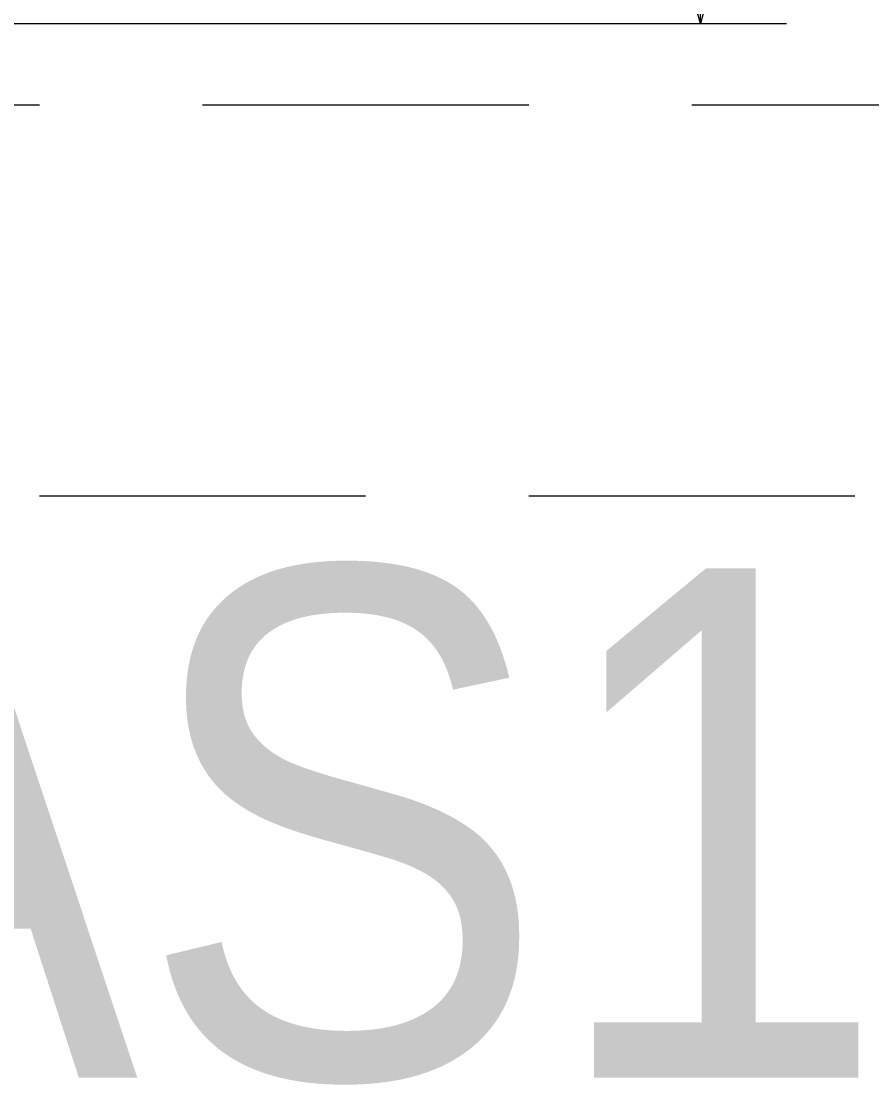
# Model space of a CAD drawing. Header units: inches. Extents: x 702888 to 852715, y 9845 to 271320.
# Drawn here: x 799840 to 800492, y 87253 to 88069 of the extents above; entities that cross this region are included whole.
import ezdxf

# ---------------------------------------------------------------- set-up
doc = ezdxf.new("R2010")
doc.units = ezdxf.units.IN
doc.header["$MEASUREMENT"] = 0
doc.header["$PDMODE"] = 34
doc.linetypes.add('DASHED2', pattern=[0.375, 0.25, -0.125])
doc.layers.get('0').update_dxf_attribs({"lineweight": 5})
doc.layers.get('Defpoints').update_dxf_attribs({"lineweight": 5})
doc.dimstyles.new('D1', dxfattribs={"dimscale": 66, "dimtxt": 2.5, "dimasz": 2.5, "dimexe": 1, "dimexo": 1, "dimgap": 1.25, "dimtad": 1, "dimdec": 0, "dimdsep": 46, "dimtxsty": 'Standard', "dimblk": 'OPEN30', "dimcen": 2.5, "dimclrd": 150, "dimclre": 150, "dimclrt": 140, "dimadec": 0, "dimazin": 0, "dimtfac": 1, "dimtdec": 0, "dimtmove": 0, "dimatfit": 3, "dimfxl": 1, "dimtfill": 1, "dimlwd": 13, "dimlwe": 13, "dimarcsym": 0})

# ---------------------------------------------------------------- blocks, each defined once
blk = doc.blocks.new('_Open30')
at = {"color": 0, "linetype": 'ByBlock', "lineweight": -2}
for p, q in [((-1, 0.2679), (0, 0)), ((0, 0), (-1, -0.2679)), ((0, 0), (-1, 0))]:
    blk.add_line(p, q, dxfattribs=at)
blk = doc.blocks.new('*D566')
at = {"color": 150, "lineweight": 13, "transparency": 16777216}
for p, q in [((799419.74, 90235.41), (800426.28, 90235.41)), ((800360.28, 88231.83), (800360.28, 90070.41)), ((799542.13, 88066.83), (800426.28, 88066.83))]:
    blk.add_line(p, q, dxfattribs=at)
at = {"layer": 'Defpoints', "color": 0, "transparency": 16777216}
for p in [(799353.74, 90235.41), (800360.28, 90235.41), (799476.13, 88066.83)]:
    blk.add_point(p, dxfattribs=at)
at = {"color": 150, "lineweight": 13, "transparency": 16777216, "xscale": 165, "yscale": 165, "zscale": 165}
for p, rotation in [((800360.28, 90235.41), 90), ((800360.28, 88066.83), 270)]:
    blk.add_blockref('_Open30', p, dxfattribs=dict(at, rotation=rotation))
at = {"color": 140, "transparency": 16777216, "insert": (800195.28, 89151.12), "char_height": 165, "attachment_point": 5, "rotation": 90, "bg_fill": 3, "box_fill_scale": 1.25, "bg_fill_color": 256, "bg_fill_true_color": 13158600, "bg_fill_transparency": 0}
blk.add_mtext('2169', dxfattribs=at)

msp = doc.modelspace()

# ---------------------------------------------------------------- linework, layer by layer
at = {"color": 1, "linetype": 'DASHED2', "ltscale": 1000}
msp.add_lwpolyline([(811353.711, 87704.572), (797353.711, 87704.572), (797353.711, 88004.572), (811353.711, 88004.572)], close=True, dxfattribs=at)

# ---------------------------------------------------------------- texts
at = {"color": 140, "width": 0.9}
msp.add_text('AS16', height=390.5237, dxfattribs=at).set_placement((799616.035, 87258.71))

# ---------------------------------------------------------------- dimensions: what is measured, and where the dimension line sits
dim = msp.add_linear_dim(base=(800360.283, 90235.405), p1=(799476.127, 88066.833), p2=(799353.737, 90235.405), angle=90, dimstyle='D1')
dim.commit()
dim.dimension.update_dxf_attribs({"geometry": '*D566', "text_midpoint": (800195.283, 89151.119)})

doc.saveas('drawing.dxf')
